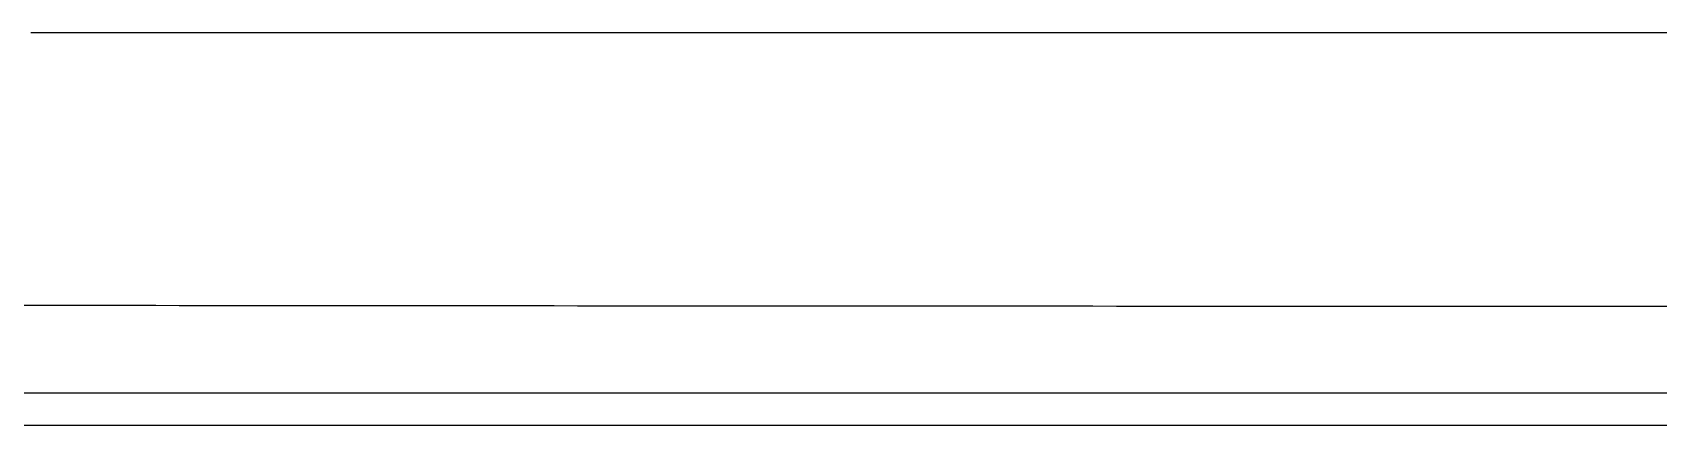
# Model space of a CAD drawing. Extents: x -4 to 218, y -16 to 16.
# Drawn here: x 93.21 to 100.15, y -15.92 to -14.24 of the extents above; entities that cross this region are included whole.
import ezdxf

# ---------------------------------------------------------------- set-up
doc = ezdxf.new("R2010")
doc.units = 0
doc.header["$MEASUREMENT"] = 0
doc.layers.add('Waterlines', color=7, linetype='Continuous')

msp = doc.modelspace()

# ---------------------------------------------------------------- linework, layer by layer
at = {"layer": 'Waterlines', "color": 135}
for points in [[(93.20211, -14.24241), (93.30023, -14.24241), (93.40237, -14.24241), (93.49998, -14.24241), (93.60239, -14.24241), (93.69836, -14.24241), (93.80112, -14.24241), (93.90089, -14.24241), (94.00014, -14.24241), (94.10216, -14.24241), (94.19913, -14.24241), (94.30138, -14.24241), (94.39809, -14.24241), (94.50047, -14.24241), (94.59851, -14.24241), (94.69953, -14.24241), (94.80084, -14.24241), (94.89735, -14.24241), (94.99973, -14.24241), (95.0961, -14.24241), (95.19902, -14.24241), (95.29684, -14.24241), (95.39787, -14.24241), (95.49908, -14.24241), (95.59619, -14.24241), (95.69818, -14.24241), (95.79475, -14.24241), (95.89725, -14.24241), (95.99519, -14.24241), (96.09587, -14.24241), (96.19753, -14.24241), (96.2941, -14.24241), (96.39637, -14.24241), (96.49301, -14.24241), (96.599, -14.24241), (96.69911, -14.24241), (96.80251, -14.24241), (96.90495, -14.24241), (97.00374, -14.24241), (97.10677, -14.24241), (97.2036, -14.24241), (97.30622, -14.24241), (97.40511, -14.24241), (97.50579, -14.24241), (97.60765, -14.24241), (97.70505, -14.24241), (97.8074, -14.24241), (97.90441, -14.24241), (98.00645, -14.24241), (98.10648, -14.24241), (98.20564, -14.24241), (98.307, -14.24241), (98.40358, -14.24241), (98.50637, -14.24241), (98.60239, -14.24241), (98.70522, -14.24241), (98.80634, -14.24241), (98.90375, -14.24241), (99.00562, -14.24241), (99.10178, -14.24241), (99.2051, -14.24241), (99.30391, -14.24241), (99.40298, -14.24241), (99.5051, -14.24241), (99.60098, -14.24241), (99.70364, -14.24241), (99.80028, -14.24241), (99.90237, -14.24241), (100.00342, -14.24241), (100.10044, -14.24241), (100.20269, -14.24241)], [(100.23579, -15.4126), (100.13577, -15.41256), (100.03577, -15.41253), (99.93581, -15.41249), (99.83579, -15.41245), (99.73576, -15.41241), (99.63579, -15.41237), (99.53577, -15.41233), (99.43575, -15.41229), (99.3357, -15.41225), (99.23577, -15.41221), (99.13576, -15.41217), (99.03573, -15.41212), (98.93574, -15.41208), (98.83569, -15.41203), (98.73579, -15.41199), (98.63571, -15.41195), (98.53572, -15.4119), (98.43575, -15.41185), (98.33568, -15.41181), (98.2357, -15.41176), (98.13573, -15.41171), (98.03574, -15.41166), (97.93571, -15.41161), (97.8357, -15.41156), (97.73571, -15.4115), (97.63573, -15.41145), (97.53571, -15.4114), (97.43571, -15.41134), (97.33571, -15.41129), (97.23567, -15.41123), (97.1357, -15.41117), (97.03565, -15.41112), (96.93575, -15.41106), (96.83569, -15.411), (96.73569, -15.41094), (96.63567, -15.41088), (96.5357, -15.41082), (96.43564, -15.41075), (96.33569, -15.41069), (96.23567, -15.41062), (96.13564, -15.41056), (96.03569, -15.41049), (95.93565, -15.41042), (95.83563, -15.41035), (95.73566, -15.41028), (95.63563, -15.41021), (95.53564, -15.41014), (95.43562, -15.41007), (95.33564, -15.40999), (95.23566, -15.40992), (95.13562, -15.40984), (95.03563, -15.40976), (94.93562, -15.40969), (94.83562, -15.40961), (94.73566, -15.40952), (94.63564, -15.40944), (94.53564, -15.40936), (94.43565, -15.40927), (94.33559, -15.40919), (94.23564, -15.4091), (94.13563, -15.40901), (94.03566, -15.40892), (93.9356, -15.40883), (93.83562, -15.40874), (93.73556, -15.40865), (93.63562, -15.40856), (93.53558, -15.40846), (93.43556, -15.40836), (93.33556, -15.40827), (93.23553, -15.40817), (93.13553, -15.40807)], [(100.23811, -15.78239), (100.13811, -15.78239), (100.03815, -15.78238), (99.93809, -15.78238), (99.8381, -15.78238), (99.73808, -15.78237), (99.63808, -15.78237), (99.53805, -15.78237), (99.43803, -15.78236), (99.33804, -15.78236), (99.23807, -15.78236), (99.13804, -15.78235), (99.03808, -15.78235), (98.93803, -15.78235), (98.83795, -15.78234), (98.73802, -15.78234), (98.63799, -15.78234), (98.53801, -15.78233), (98.43803, -15.78233), (98.33801, -15.78233), (98.23798, -15.78232), (98.138, -15.78232), (98.03798, -15.78232), (97.93798, -15.78231), (97.83793, -15.78231), (97.73793, -15.78231), (97.63787, -15.7823), (97.53795, -15.7823), (97.43787, -15.7823), (97.33796, -15.78229), (97.23788, -15.78229), (97.13792, -15.78229), (97.03784, -15.78228), (96.93787, -15.78228), (96.83794, -15.78228), (96.73787, -15.78227), (96.6379, -15.78227), (96.53784, -15.78226), (96.43785, -15.78226), (96.33782, -15.78226), (96.23782, -15.78225), (96.13784, -15.78225), (96.03787, -15.78225), (95.9378, -15.78224), (95.83788, -15.78224), (95.7378, -15.78224), (95.63785, -15.78223), (95.5378, -15.78223), (95.43781, -15.78223), (95.33778, -15.78222), (95.23779, -15.78222), (95.13774, -15.78222), (95.03777, -15.78221), (94.93774, -15.78221), (94.83775, -15.78221), (94.73779, -15.7822), (94.63773, -15.7822), (94.53773, -15.7822), (94.43775, -15.78219), (94.33765, -15.78219), (94.23773, -15.78219), (94.13767, -15.78218), (94.03773, -15.78218), (93.93764, -15.78218), (93.83768, -15.78217), (93.7377, -15.78217), (93.6377, -15.78216), (93.53763, -15.78216), (93.43768, -15.78216), (93.33768, -15.78215), (93.23767, -15.78215), (93.1377, -15.78214)], [(100.21169, -15.92031), (100.11166, -15.92031), (100.01164, -15.92031), (99.91165, -15.92031), (99.81161, -15.92031), (99.71166, -15.92031), (99.61163, -15.92031), (99.51167, -15.92031), (99.41164, -15.92031), (99.31162, -15.92031), (99.21165, -15.92031), (99.11163, -15.92031), (99.01161, -15.92031), (98.9116, -15.92031), (98.81156, -15.92031), (98.71158, -15.92031), (98.61162, -15.92031), (98.51154, -15.92031), (98.41155, -15.92031), (98.3115, -15.92031), (98.21152, -15.92031), (98.11152, -15.92031), (98.01152, -15.92031), (97.91151, -15.92031), (97.81149, -15.92031), (97.7115, -15.92031), (97.61147, -15.92031), (97.51151, -15.92031), (97.41145, -15.92031), (97.31142, -15.92031), (97.21145, -15.92031), (97.11143, -15.92031), (97.01146, -15.92031), (96.91145, -15.92031), (96.81142, -15.92031), (96.7114, -15.92031), (96.61143, -15.92031), (96.51138, -15.92031), (96.41145, -15.92031), (96.31142, -15.92031), (96.21137, -15.92031), (96.11138, -15.92031), (96.01135, -15.92031), (95.9114, -15.92031), (95.81136, -15.92031), (95.71133, -15.92031), (95.61135, -15.92031), (95.5113, -15.92031), (95.41133, -15.92031), (95.31127, -15.92031), (95.21132, -15.92031), (95.11129, -15.92031), (95.01129, -15.92031), (94.91129, -15.92031), (94.81127, -15.92031), (94.71124, -15.92031), (94.61121, -15.92031), (94.51117, -15.92031), (94.41122, -15.92031), (94.3112, -15.92031), (94.21117, -15.92031), (94.1112, -15.92031), (94.0112, -15.92031), (93.91121, -15.92031), (93.81113, -15.92031), (93.71116, -15.92031), (93.6111, -15.92031), (93.51115, -15.92031), (93.41114, -15.92031), (93.31116, -15.92031), (93.21113, -15.92031), (93.11115, -15.92031)], [(100.21278, -15.92031), (100.11275, -15.92031), (100.01276, -15.92031), (99.91274, -15.92031), (99.81277, -15.92031), (99.71277, -15.92031), (99.61282, -15.92031), (99.51278, -15.92031), (99.41276, -15.92031), (99.31274, -15.92031), (99.21273, -15.92031), (99.11276, -15.92031), (99.01272, -15.92031), (98.91273, -15.92031), (98.81272, -15.92031), (98.71272, -15.92031), (98.61273, -15.92031), (98.51273, -15.92031), (98.41275, -15.92031), (98.31269, -15.92031), (98.21268, -15.92031), (98.11269, -15.92031), (98.01269, -15.92031), (97.91269, -15.92031), (97.81268, -15.92031), (97.7127, -15.92031), (97.61269, -15.92031), (97.51271, -15.92031), (97.41268, -15.92031), (97.31269, -15.92031), (97.21265, -15.92031), (97.11269, -15.92031), (97.01266, -15.92031), (96.91264, -15.92031), (96.81267, -15.92031), (96.71265, -15.92031), (96.61263, -15.92031), (96.51263, -15.92031), (96.41264, -15.92031), (96.31264, -15.92031), (96.21265, -15.92031), (96.11261, -15.92031), (96.0126, -15.92031), (95.91259, -15.92031), (95.81262, -15.92031), (95.71261, -15.92031), (95.61261, -15.92031), (95.51263, -15.92031), (95.4126, -15.92031), (95.31258, -15.92031), (95.21262, -15.92031), (95.11257, -15.92031), (95.01258, -15.92031), (94.91261, -15.92031), (94.81257, -15.92031), (94.71256, -15.92031), (94.61257, -15.92031), (94.51257, -15.92031), (94.41257, -15.92031), (94.31253, -15.92031), (94.21254, -15.92031), (94.11252, -15.92031), (94.01253, -15.92031), (93.91258, -15.92031), (93.81254, -15.92031), (93.7125, -15.92031), (93.61251, -15.92031), (93.51256, -15.92031), (93.41251, -15.92031), (93.31254, -15.92031), (93.21255, -15.92031), (93.11252, -15.92031)], [(100.2198, -15.92031), (100.11978, -15.92031), (100.0198, -15.92031), (99.91972, -15.92031), (99.81979, -15.92031), (99.71973, -15.92031), (99.61978, -15.92031), (99.51972, -15.92031), (99.41974, -15.92031), (99.31973, -15.92031), (99.21973, -15.92031), (99.11968, -15.92031), (99.01975, -15.92031), (98.91972, -15.92031), (98.81968, -15.92031), (98.71967, -15.92031), (98.61968, -15.92031), (98.51965, -15.92031), (98.41968, -15.92031), (98.31963, -15.92031), (98.21964, -15.92031), (98.11964, -15.92031), (98.01962, -15.92031), (97.91961, -15.92031), (97.81963, -15.92031), (97.71963, -15.92031), (97.61959, -15.92031), (97.51958, -15.92031), (97.41956, -15.92031), (97.31956, -15.92031), (97.21958, -15.92031), (97.11956, -15.92031), (97.01953, -15.92031), (96.91953, -15.92031), (96.81954, -15.92031), (96.71956, -15.92031), (96.61954, -15.92031), (96.51955, -15.92031), (96.41948, -15.92031), (96.31953, -15.92031), (96.21952, -15.92031), (96.11948, -15.92031), (96.01948, -15.92031), (95.91949, -15.92031), (95.81945, -15.92031), (95.7195, -15.92031), (95.61943, -15.92031), (95.51947, -15.92031), (95.41944, -15.92031), (95.31944, -15.92031), (95.21943, -15.92031), (95.11943, -15.92031), (95.01942, -15.92031), (94.91943, -15.92031), (94.81944, -15.92031), (94.71942, -15.92031), (94.61939, -15.92031), (94.51942, -15.92031), (94.4194, -15.92031), (94.31937, -15.92031), (94.21938, -15.92031), (94.11937, -15.92031), (94.01937, -15.92031), (93.91934, -15.92031), (93.81931, -15.92031), (93.71934, -15.92031), (93.61934, -15.92031), (93.5193, -15.92031), (93.41929, -15.92031), (93.31926, -15.92031), (93.21928, -15.92031), (93.11929, -15.92031)], [(100.22691, -15.92031), (100.12687, -15.92031), (100.02682, -15.92031), (99.92678, -15.92031), (99.82672, -15.92031), (99.7267, -15.92031), (99.62669, -15.92031), (99.52661, -15.92031), (99.42659, -15.92031), (99.32654, -15.92031), (99.22652, -15.92031), (99.12644, -15.92031), (99.02644, -15.92031), (98.92635, -15.92031), (98.82633, -15.92031), (98.7263, -15.92031), (98.62626, -15.92031), (98.52628, -15.92031), (98.42616, -15.92031), (98.32619, -15.92031), (98.22616, -15.92031), (98.1261, -15.92031), (98.02605, -15.92031), (97.92604, -15.92031), (97.82601, -15.92031), (97.72597, -15.92031), (97.62592, -15.92031), (97.52588, -15.92031), (97.42583, -15.92031), (97.32581, -15.92031), (97.22575, -15.92031), (97.12572, -15.92031), (97.02569, -15.92031), (96.92563, -15.92031), (96.82564, -15.92031), (96.72556, -15.92031), (96.62551, -15.92031), (96.52551, -15.92031), (96.42544, -15.92031), (96.3254, -15.92031), (96.2254, -15.92031), (96.12531, -15.92031), (96.02531, -15.92031), (95.92525, -15.92031), (95.82522, -15.92031), (95.72517, -15.92031), (95.62514, -15.92031), (95.52512, -15.92031), (95.42506, -15.92031), (95.32503, -15.92031), (95.22501, -15.92031), (95.12496, -15.92031), (95.02492, -15.92031), (94.92487, -15.92031), (94.82483, -15.92031), (94.72479, -15.92031), (94.62475, -15.92031), (94.52472, -15.92031), (94.42469, -15.92031), (94.32464, -15.92031), (94.22459, -15.92031), (94.12456, -15.92031), (94.02451, -15.92031), (93.92445, -15.92031), (93.82444, -15.92031), (93.72443, -15.92031), (93.62435, -15.92031), (93.52434, -15.92031), (93.4243, -15.92031), (93.32421, -15.92031), (93.22424, -15.92031), (93.12418, -15.92031)], [(100.22585, -15.92031), (100.12585, -15.92031), (100.02589, -15.92031), (99.92586, -15.92031), (99.82585, -15.92031), (99.72584, -15.92031), (99.62587, -15.92031), (99.52588, -15.92031), (99.42585, -15.92031), (99.32585, -15.92031), (99.22582, -15.92031), (99.12582, -15.92031), (99.0258, -15.92031), (98.92583, -15.92031), (98.82581, -15.92031), (98.72581, -15.92031), (98.62579, -15.92031), (98.5258, -15.92031), (98.4258, -15.92031), (98.32576, -15.92031), (98.22578, -15.92031), (98.12578, -15.92031), (98.02573, -15.92031), (97.92577, -15.92031), (97.82576, -15.92031), (97.72575, -15.92031), (97.62576, -15.92031), (97.52573, -15.92031), (97.42573, -15.92031), (97.32571, -15.92031), (97.22574, -15.92031), (97.12568, -15.92031), (97.0257, -15.92031), (96.9257, -15.92031), (96.82568, -15.92031), (96.72571, -15.92031), (96.62568, -15.92031), (96.52563, -15.92031), (96.42568, -15.92031), (96.32569, -15.92031), (96.22565, -15.92031), (96.12567, -15.92031), (96.02567, -15.92031), (95.92566, -15.92031), (95.82561, -15.92031), (95.72565, -15.92031), (95.6256, -15.92031), (95.52562, -15.92031), (95.42561, -15.92031), (95.32561, -15.92031), (95.22563, -15.92031), (95.12556, -15.92031), (95.02558, -15.92031), (94.92559, -15.92031), (94.82557, -15.92031), (94.72556, -15.92031), (94.62554, -15.92031), (94.52559, -15.92031), (94.42549, -15.92031), (94.32551, -15.92031), (94.22553, -15.92031), (94.12551, -15.92031), (94.02552, -15.92031), (93.92554, -15.92031), (93.82552, -15.92031), (93.72552, -15.92031), (93.62556, -15.92031), (93.52547, -15.92031), (93.4255, -15.92031), (93.32549, -15.92031), (93.22547, -15.92031), (93.1255, -15.92031)], [(100.24045, -15.92031), (100.14218, -15.92031), (100.04074, -15.92031), (99.94155, -15.92031), (99.84119, -15.92031), (99.74055, -15.92031), (99.64131, -15.92031), (99.53941, -15.92031), (99.44125, -15.92031), (99.33929, -15.92031), (99.24077, -15.92031), (99.13966, -15.92031), (99.03997, -15.92031), (98.94006, -15.92031), (98.83878, -15.92031), (98.74012, -15.92031), (98.63842, -15.92031), (98.53979, -15.92031), (98.43826, -15.92031), (98.3392, -15.92031), (98.23877, -15.92031), (98.13818, -15.92031), (98.03895, -15.92031), (97.93743, -15.92031), (97.83876, -15.92031), (97.73718, -15.92031), (97.63813, -15.92031), (97.53773, -15.92031), (97.43688, -15.92031), (97.33787, -15.92031), (97.23654, -15.92031), (97.13767, -15.92031), (97.03624, -15.92031), (96.93686, -15.92031), (96.83681, -15.92031), (96.73566, -15.92031), (96.63691, -15.92031), (96.53561, -15.92031), (96.43641, -15.92031), (96.33559, -15.92031), (96.23534, -15.92031), (96.13598, -15.92031), (96.03494, -15.92031), (95.93569, -15.92031), (95.83459, -15.92031), (95.73486, -15.92031), (95.63509, -15.92031), (95.53419, -15.92031), (95.43502, -15.92031), (95.33397, -15.92031), (95.23422, -15.92031), (95.13423, -15.92031), (95.03352, -15.92031), (94.93424, -15.92031), (94.83334, -15.92031), (94.73338, -15.92031), (94.63352, -15.92031), (94.53288, -15.92031), (94.43343, -15.92031), (94.33256, -15.92031), (94.23228, -15.92031), (94.1329, -15.92031), (94.03227, -15.92031), (93.93255, -15.92031), (93.8318, -15.92031), (93.73158, -15.92031), (93.63222, -15.92031), (93.53164, -15.92031), (93.43127, -15.92031), (93.33147, -15.92031), (93.23129, -15.92031), (93.13129, -15.92031)], [(100.2392, -15.92031), (100.13909, -15.92031), (100.03902, -15.92031), (99.93895, -15.92031), (99.83882, -15.92031), (99.73878, -15.92031), (99.63866, -15.92031), (99.53857, -15.92031), (99.4385, -15.92031), (99.33839, -15.92031), (99.2383, -15.92031), (99.13823, -15.92031), (99.03814, -15.92031), (98.93806, -15.92031), (98.83797, -15.92031), (98.73785, -15.92031), (98.6378, -15.92031), (98.53771, -15.92031), (98.43758, -15.92031), (98.3375, -15.92031), (98.23742, -15.92031), (98.1374, -15.92031), (98.03728, -15.92031), (97.93714, -15.92031), (97.83714, -15.92031), (97.73704, -15.92031), (97.63696, -15.92031), (97.53689, -15.92031), (97.43676, -15.92031), (97.33669, -15.92031), (97.2366, -15.92031), (97.13649, -15.92031), (97.03646, -15.92031), (96.93636, -15.92031), (96.83624, -15.92031), (96.73616, -15.92031), (96.63605, -15.92031), (96.536, -15.92031), (96.43592, -15.92031), (96.3358, -15.92031), (96.23572, -15.92031), (96.1356, -15.92031), (96.03553, -15.92031), (95.93543, -15.92031), (95.83538, -15.92031), (95.73528, -15.92031), (95.63517, -15.92031), (95.53512, -15.92031), (95.43501, -15.92031), (95.33487, -15.92031), (95.2348, -15.92031), (95.1347, -15.92031), (95.03463, -15.92031), (94.93456, -15.92031), (94.83443, -15.92031), (94.73438, -15.92031), (94.63425, -15.92031), (94.53417, -15.92031), (94.43414, -15.92031), (94.33402, -15.92031), (94.23394, -15.92031), (94.13384, -15.92031), (94.03376, -15.92031), (93.93369, -15.92031), (93.83362, -15.92031), (93.73351, -15.92031), (93.63341, -15.92031), (93.53334, -15.92031), (93.43328, -15.92031), (93.33315, -15.92031), (93.23309, -15.92031), (93.13299, -15.92031)], [(100.2347, -15.92031), (100.13469, -15.92031), (100.03466, -15.92031), (99.9346, -15.92031), (99.83465, -15.92031), (99.7346, -15.92031), (99.63457, -15.92031), (99.53453, -15.92031), (99.43452, -15.92031), (99.3345, -15.92031), (99.23447, -15.92031), (99.13445, -15.92031), (99.03441, -15.92031), (98.9344, -15.92031), (98.83437, -15.92031), (98.73433, -15.92031), (98.63431, -15.92031), (98.53432, -15.92031), (98.43435, -15.92031), (98.33432, -15.92031), (98.23431, -15.92031), (98.13428, -15.92031), (98.03425, -15.92031), (97.93423, -15.92031), (97.8342, -15.92031), (97.73415, -15.92031), (97.63416, -15.92031), (97.53413, -15.92031), (97.4341, -15.92031), (97.33408, -15.92031), (97.23406, -15.92031), (97.13406, -15.92031), (97.034, -15.92031), (96.93398, -15.92031), (96.834, -15.92031), (96.73398, -15.92031), (96.63393, -15.92031), (96.53393, -15.92031), (96.4339, -15.92031), (96.33388, -15.92031), (96.23387, -15.92031), (96.13384, -15.92031), (96.03382, -15.92031), (95.93381, -15.92031), (95.83378, -15.92031), (95.73376, -15.92031), (95.63372, -15.92031), (95.53368, -15.92031), (95.43369, -15.92031), (95.33369, -15.92031), (95.23367, -15.92031), (95.13364, -15.92031), (95.03361, -15.92031), (94.93356, -15.92031), (94.83356, -15.92031), (94.73353, -15.92031), (94.63351, -15.92031), (94.53349, -15.92031), (94.43346, -15.92031), (94.33344, -15.92031), (94.23342, -15.92031), (94.13342, -15.92031), (94.03337, -15.92031), (93.93335, -15.92031), (93.83334, -15.92031), (93.7333, -15.92031), (93.63332, -15.92031), (93.53326, -15.92031), (93.43324, -15.92031), (93.33325, -15.92031), (93.23321, -15.92031), (93.13321, -15.92031)], [(100.24852, -15.92031), (100.14844, -15.92031), (100.04838, -15.92031), (99.94833, -15.92031), (99.84823, -15.92031), (99.74817, -15.92031), (99.64807, -15.92031), (99.54803, -15.92031), (99.44795, -15.92031), (99.34787, -15.92031), (99.2478, -15.92031), (99.14776, -15.92031), (99.04767, -15.92031), (98.94757, -15.92031), (98.84755, -15.92031), (98.74741, -15.92031), (98.64737, -15.92031), (98.54729, -15.92031), (98.44721, -15.92031), (98.34715, -15.92031), (98.24709, -15.92031), (98.147, -15.92031), (98.04693, -15.92031), (97.94687, -15.92031), (97.84679, -15.92031), (97.74668, -15.92031), (97.64664, -15.92031), (97.54655, -15.92031), (97.44649, -15.92031), (97.34642, -15.92031), (97.24635, -15.92031), (97.14626, -15.92031), (97.04623, -15.92031), (96.94613, -15.92031), (96.84606, -15.92031), (96.74601, -15.92031), (96.64596, -15.92031), (96.54591, -15.92031), (96.44581, -15.92031), (96.34574, -15.92031), (96.24566, -15.92031), (96.14562, -15.92031), (96.04557, -15.92031), (95.94547, -15.92031), (95.84544, -15.92031), (95.74529, -15.92031), (95.64524, -15.92031), (95.54517, -15.92031), (95.4451, -15.92031), (95.34504, -15.92031), (95.24495, -15.92031), (95.14489, -15.92031), (95.04486, -15.92031), (94.94476, -15.92031), (94.84471, -15.92031), (94.7446, -15.92031), (94.64453, -15.92031), (94.54448, -15.92031), (94.4444, -15.92031), (94.34432, -15.92031), (94.24425, -15.92031), (94.14419, -15.92031), (94.04412, -15.92031), (93.94402, -15.92031), (93.84396, -15.92031), (93.74394, -15.92031), (93.64382, -15.92031), (93.54375, -15.92031), (93.44373, -15.92031), (93.34364, -15.92031), (93.24358, -15.92031), (93.1435, -15.92031)], [(100.24577, -15.92031), (100.14576, -15.92031), (100.04577, -15.92031), (99.94579, -15.92031), (99.84576, -15.92031), (99.74575, -15.92031), (99.64574, -15.92031), (99.54579, -15.92031), (99.44576, -15.92031), (99.34568, -15.92031), (99.24574, -15.92031), (99.14573, -15.92031), (99.04572, -15.92031), (98.94574, -15.92031), (98.84569, -15.92031), (98.74569, -15.92031), (98.64568, -15.92031), (98.54566, -15.92031), (98.44567, -15.92031), (98.34569, -15.92031), (98.24568, -15.92031), (98.14565, -15.92031), (98.04565, -15.92031), (97.94563, -15.92031), (97.84562, -15.92031), (97.74564, -15.92031), (97.64558, -15.92031), (97.54565, -15.92031), (97.44563, -15.92031), (97.34561, -15.92031), (97.24558, -15.92031), (97.14558, -15.92031), (97.04559, -15.92031), (96.94557, -15.92031), (96.84557, -15.92031), (96.74559, -15.92031), (96.64558, -15.92031), (96.54556, -15.92031), (96.44554, -15.92031), (96.34554, -15.92031), (96.24552, -15.92031), (96.1455, -15.92031), (96.04552, -15.92031), (95.94553, -15.92031), (95.8455, -15.92031), (95.74549, -15.92031), (95.64548, -15.92031), (95.54552, -15.92031), (95.44549, -15.92031), (95.34549, -15.92031), (95.24542, -15.92031), (95.14539, -15.92031), (95.04541, -15.92031), (94.94539, -15.92031), (94.84544, -15.92031), (94.74538, -15.92031), (94.64539, -15.92031), (94.5454, -15.92031), (94.44539, -15.92031), (94.3454, -15.92031), (94.24538, -15.92031), (94.14538, -15.92031), (94.04539, -15.92031), (93.94536, -15.92031), (93.8454, -15.92031), (93.74536, -15.92031), (93.64539, -15.92031), (93.54536, -15.92031), (93.44533, -15.92031), (93.34532, -15.92031), (93.24532, -15.92031), (93.14534, -15.92031)], [(100.15662, -15.92031), (100.05664, -15.92031), (99.95662, -15.92031), (99.85655, -15.92031), (99.75663, -15.92031), (99.65656, -15.92031), (99.55658, -15.92031), (99.45654, -15.92031), (99.35657, -15.92031), (99.25649, -15.92031), (99.15651, -15.92031), (99.05653, -15.92031), (98.95653, -15.92031), (98.8565, -15.92031), (98.75647, -15.92031), (98.65649, -15.92031), (98.55638, -15.92031), (98.45643, -15.92031), (98.35642, -15.92031), (98.25642, -15.92031), (98.15639, -15.92031), (98.05641, -15.92031), (97.95639, -15.92031), (97.85639, -15.92031), (97.75641, -15.92031), (97.65639, -15.92031), (97.55633, -15.92031), (97.45635, -15.92031), (97.35638, -15.92031), (97.25635, -15.92031), (97.15633, -15.92031), (97.05632, -15.92031), (96.9563, -15.92031), (96.85635, -15.92031), (96.75633, -15.92031), (96.65633, -15.92031), (96.55636, -15.92031), (96.45634, -15.92031), (96.35631, -15.92031), (96.25626, -15.92031), (96.15629, -15.92031), (96.05627, -15.92031), (95.95626, -15.92031), (95.85619, -15.92031), (95.75622, -15.92031), (95.6562, -15.92031), (95.55626, -15.92031), (95.45621, -15.92031), (95.35619, -15.92031), (95.25622, -15.92031), (95.15621, -15.92031), (95.05614, -15.92031), (94.95617, -15.92031), (94.85616, -15.92031), (94.75611, -15.92031), (94.65607, -15.92031), (94.55619, -15.92031), (94.45606, -15.92031), (94.35613, -15.92031), (94.25605, -15.92031), (94.15609, -15.92031), (94.05602, -15.92031), (93.95612, -15.92031), (93.85599, -15.92031), (93.75607, -15.92031), (93.65602, -15.92031), (93.55607, -15.92031), (93.45602, -15.92031), (93.35605, -15.92031), (93.25601, -15.92031), (93.15606, -15.92031)], [(100.16145, -15.92031), (100.06145, -15.92031), (99.9614, -15.92031), (99.86143, -15.92031), (99.76143, -15.92031), (99.66145, -15.92031), (99.56143, -15.92031), (99.4614, -15.92031), (99.3614, -15.92031), (99.26141, -15.92031), (99.16141, -15.92031), (99.06138, -15.92031), (98.96141, -15.92031), (98.86138, -15.92031), (98.76138, -15.92031), (98.66142, -15.92031), (98.56137, -15.92031), (98.46136, -15.92031), (98.36139, -15.92031), (98.26139, -15.92031), (98.1614, -15.92031), (98.06137, -15.92031), (97.96139, -15.92031), (97.86136, -15.92031), (97.76132, -15.92031), (97.66134, -15.92031), (97.56135, -15.92031), (97.46136, -15.92031), (97.36135, -15.92031), (97.26136, -15.92031), (97.16133, -15.92031), (97.06132, -15.92031), (96.96135, -15.92031), (96.86131, -15.92031), (96.76131, -15.92031), (96.66133, -15.92031), (96.56131, -15.92031), (96.46131, -15.92031), (96.3613, -15.92031), (96.26131, -15.92031), (96.16129, -15.92031), (96.06135, -15.92031), (95.9613, -15.92031), (95.86133, -15.92031), (95.76128, -15.92031), (95.66129, -15.92031), (95.56133, -15.92031), (95.46132, -15.92031), (95.36132, -15.92031), (95.26131, -15.92031), (95.16129, -15.92031), (95.06129, -15.92031), (94.96127, -15.92031), (94.86127, -15.92031), (94.7613, -15.92031), (94.66128, -15.92031), (94.56123, -15.92031), (94.46127, -15.92031), (94.36127, -15.92031), (94.26124, -15.92031), (94.16123, -15.92031), (94.06123, -15.92031), (93.96122, -15.92031), (93.86121, -15.92031), (93.7612, -15.92031), (93.66123, -15.92031), (93.56123, -15.92031), (93.46123, -15.92031), (93.36119, -15.92031), (93.26125, -15.92031), (93.1612, -15.92031)], [(100.16199, -15.92031), (100.06197, -15.92031), (99.96201, -15.92031), (99.86198, -15.92031), (99.76198, -15.92031), (99.662, -15.92031), (99.56196, -15.92031), (99.46196, -15.92031), (99.36198, -15.92031), (99.26194, -15.92031), (99.16196, -15.92031), (99.062, -15.92031), (98.96194, -15.92031), (98.86195, -15.92031), (98.76193, -15.92031), (98.66191, -15.92031), (98.56187, -15.92031), (98.46193, -15.92031), (98.36194, -15.92031), (98.26191, -15.92031), (98.16194, -15.92031), (98.06188, -15.92031), (97.96187, -15.92031), (97.86189, -15.92031), (97.7618, -15.92031), (97.66176, -15.92031), (97.56194, -15.92031), (97.46187, -15.92031), (97.36185, -15.92031), (97.26186, -15.92031), (97.16183, -15.92031), (97.06184, -15.92031), (96.96175, -15.92031), (96.86176, -15.92031), (96.76173, -15.92031), (96.66187, -15.92031), (96.56188, -15.92031), (96.4618, -15.92031), (96.36182, -15.92031), (96.26179, -15.92031), (96.16182, -15.92031), (96.06173, -15.92031), (95.96175, -15.92031), (95.86168, -15.92031), (95.7617, -15.92031), (95.6616, -15.92031), (95.56156, -15.92031), (95.46177, -15.92031), (95.3617, -15.92031), (95.26165, -15.92031), (95.16151, -15.92031), (95.06162, -15.92031), (94.96165, -15.92031), (94.86159, -15.92031), (94.7615, -15.92031), (94.66119, -15.92031), (94.56258, -15.92031), (94.4622, -15.92031), (94.36224, -15.92031), (94.26202, -15.92031), (94.16196, -15.92031), (94.0619, -15.92031), (93.96194, -15.92031), (93.86192, -15.92031), (93.76186, -15.92031), (93.6619, -15.92031), (93.5619, -15.92031), (93.46191, -15.92031), (93.36186, -15.92031), (93.26189, -15.92031), (93.16188, -15.92031)], [(100.16669, -15.92031), (100.06669, -15.92031), (99.96671, -15.92031), (99.86665, -15.92031), (99.76665, -15.92031), (99.6666, -15.92031), (99.5666, -15.92031), (99.46661, -15.92031), (99.36654, -15.92031), (99.26655, -15.92031), (99.16655, -15.92031), (99.06654, -15.92031), (98.96657, -15.92031), (98.86652, -15.92031), (98.76648, -15.92031), (98.66645, -15.92031), (98.56647, -15.92031), (98.46643, -15.92031), (98.36639, -15.92031), (98.26637, -15.92031), (98.16636, -15.92031), (98.06634, -15.92031), (97.96635, -15.92031), (97.86636, -15.92031), (97.76634, -15.92031), (97.6663, -15.92031), (97.56635, -15.92031), (97.46628, -15.92031), (97.36625, -15.92031), (97.26626, -15.92031), (97.16625, -15.92031), (97.06623, -15.92031), (96.96619, -15.92031), (96.8662, -15.92031), (96.76619, -15.92031), (96.66619, -15.92031), (96.56615, -15.92031), (96.46613, -15.92031), (96.36611, -15.92031), (96.26611, -15.92031), (96.16608, -15.92031), (96.0661, -15.92031), (95.96607, -15.92031), (95.866, -15.92031), (95.76604, -15.92031), (95.66602, -15.92031), (95.56595, -15.92031), (95.46598, -15.92031), (95.36598, -15.92031), (95.26595, -15.92031), (95.16593, -15.92031), (95.0659, -15.92031), (94.96593, -15.92031), (94.86584, -15.92031), (94.76588, -15.92031), (94.66585, -15.92031), (94.56581, -15.92031), (94.46581, -15.92031), (94.36574, -15.92031), (94.26575, -15.92031), (94.1658, -15.92031), (94.06573, -15.92031), (93.96576, -15.92031), (93.86572, -15.92031), (93.7657, -15.92031), (93.66568, -15.92031), (93.56567, -15.92031), (93.46568, -15.92031), (93.36562, -15.92031), (93.26566, -15.92031), (93.16564, -15.92031)], [(100.19017, -15.92031), (100.09014, -15.92031), (99.99007, -15.92031), (99.88996, -15.92031), (99.78996, -15.92031), (99.68986, -15.92031), (99.58978, -15.92031), (99.48976, -15.92031), (99.38966, -15.92031), (99.28961, -15.92031), (99.18955, -15.92031), (99.08945, -15.92031), (98.98941, -15.92031), (98.88931, -15.92031), (98.78925, -15.92031), (98.68922, -15.92031), (98.58913, -15.92031), (98.4891, -15.92031), (98.38904, -15.92031), (98.28891, -15.92031), (98.18895, -15.92031), (98.08885, -15.92031), (97.98882, -15.92031), (97.88875, -15.92031), (97.78868, -15.92031), (97.6886, -15.92031), (97.58855, -15.92031), (97.48848, -15.92031), (97.38841, -15.92031), (97.28838, -15.92031), (97.18829, -15.92031), (97.08822, -15.92031), (96.98818, -15.92031), (96.88811, -15.92031), (96.78803, -15.92031), (96.68799, -15.92031), (96.58789, -15.92031), (96.48783, -15.92031), (96.38778, -15.92031), (96.28769, -15.92031), (96.18764, -15.92031), (96.08761, -15.92031), (95.98752, -15.92031), (95.88746, -15.92031), (95.78741, -15.92031), (95.68732, -15.92031), (95.58727, -15.92031), (95.48721, -15.92031), (95.38713, -15.92031), (95.28705, -15.92031), (95.18702, -15.92031), (95.08693, -15.92031), (94.98689, -15.92031), (94.88682, -15.92031), (94.78674, -15.92031), (94.68671, -15.92031), (94.58662, -15.92031), (94.48658, -15.92031), (94.3865, -15.92031), (94.28645, -15.92031), (94.18639, -15.92031), (94.08631, -15.92031), (93.98624, -15.92031), (93.88619, -15.92031), (93.78613, -15.92031), (93.68607, -15.92031), (93.58598, -15.92031), (93.48593, -15.92031), (93.38585, -15.92031), (93.28579, -15.92031), (93.18574, -15.92031)], [(100.18793, -15.92031), (100.08786, -15.92031), (99.98788, -15.92031), (99.88783, -15.92031), (99.7878, -15.92031), (99.6878, -15.92031), (99.58772, -15.92031), (99.4877, -15.92031), (99.38774, -15.92031), (99.28763, -15.92031), (99.18768, -15.92031), (99.08762, -15.92031), (98.98759, -15.92031), (98.88761, -15.92031), (98.78758, -15.92031), (98.68752, -15.92031), (98.58749, -15.92031), (98.48752, -15.92031), (98.38747, -15.92031), (98.28742, -15.92031), (98.18742, -15.92031), (98.08739, -15.92031), (97.98737, -15.92031), (97.88734, -15.92031), (97.78732, -15.92031), (97.6873, -15.92031), (97.58736, -15.92031), (97.48724, -15.92031), (97.38725, -15.92031), (97.28724, -15.92031), (97.18716, -15.92031), (97.08716, -15.92031), (96.98715, -15.92031), (96.88712, -15.92031), (96.78709, -15.92031), (96.68707, -15.92031), (96.58706, -15.92031), (96.48701, -15.92031), (96.38704, -15.92031), (96.28697, -15.92031), (96.18697, -15.92031), (96.08694, -15.92031), (95.98692, -15.92031), (95.88689, -15.92031), (95.78688, -15.92031), (95.68684, -15.92031), (95.58683, -15.92031), (95.48682, -15.92031), (95.38678, -15.92031), (95.28676, -15.92031), (95.18674, -15.92031), (95.08675, -15.92031), (94.98671, -15.92031), (94.88666, -15.92031), (94.78674, -15.92031), (94.68666, -15.92031), (94.58662, -15.92031), (94.48665, -15.92031), (94.38659, -15.92031), (94.28661, -15.92031), (94.18658, -15.92031), (94.08652, -15.92031), (93.98653, -15.92031), (93.88644, -15.92031), (93.78646, -15.92031), (93.68647, -15.92031), (93.58638, -15.92031), (93.48638, -15.92031), (93.38637, -15.92031), (93.28634, -15.92031), (93.18629, -15.92031)], [(100.19119, -15.92031), (100.0912, -15.92031), (99.99119, -15.92031), (99.89104, -15.92031), (99.79102, -15.92031), (99.69093, -15.92031), (99.59084, -15.92031), (99.49081, -15.92031), (99.39071, -15.92031), (99.29066, -15.92031), (99.19057, -15.92031), (99.09048, -15.92031), (98.99045, -15.92031), (98.89044, -15.92031), (98.79033, -15.92031), (98.69023, -15.92031), (98.59029, -15.92031), (98.4901, -15.92031), (98.39006, -15.92031), (98.29008, -15.92031), (98.18993, -15.92031), (98.08986, -15.92031), (97.98988, -15.92031), (97.88968, -15.92031), (97.78968, -15.92031), (97.68967, -15.92031), (97.58951, -15.92031), (97.48951, -15.92031), (97.38947, -15.92031), (97.28935, -15.92031), (97.18932, -15.92031), (97.08923, -15.92031), (96.98914, -15.92031), (96.88912, -15.92031), (96.78906, -15.92031), (96.68897, -15.92031), (96.58889, -15.92031), (96.48888, -15.92031), (96.38882, -15.92031), (96.28866, -15.92031), (96.18866, -15.92031), (96.08864, -15.92031), (95.98853, -15.92031), (95.88848, -15.92031), (95.78841, -15.92031), (95.68832, -15.92031), (95.5883, -15.92031), (95.48821, -15.92031), (95.38815, -15.92031), (95.28812, -15.92031), (95.18803, -15.92031), (95.08794, -15.92031), (94.98795, -15.92031), (94.88785, -15.92031), (94.78778, -15.92031), (94.68773, -15.92031), (94.58762, -15.92031), (94.48759, -15.92031), (94.38754, -15.92031), (94.28745, -15.92031), (94.18741, -15.92031), (94.08736, -15.92031), (93.98724, -15.92031), (93.88721, -15.92031), (93.7871, -15.92031), (93.68707, -15.92031), (93.58698, -15.92031), (93.4869, -15.92031), (93.38689, -15.92031), (93.28675, -15.92031), (93.18672, -15.92031)], [(100.19946, -15.92031), (100.0994, -15.92031), (99.99937, -15.92031), (99.89932, -15.92031), (99.79925, -15.92031), (99.69923, -15.92031), (99.59918, -15.92031), (99.49914, -15.92031), (99.39906, -15.92031), (99.29903, -15.92031), (99.19898, -15.92031), (99.09894, -15.92031), (98.99895, -15.92031), (98.89886, -15.92031), (98.79881, -15.92031), (98.69873, -15.92031), (98.59872, -15.92031), (98.49868, -15.92031), (98.39861, -15.92031), (98.29865, -15.92031), (98.1986, -15.92031), (98.09853, -15.92031), (97.99853, -15.92031), (97.89846, -15.92031), (97.79842, -15.92031), (97.69839, -15.92031), (97.59835, -15.92031), (97.49829, -15.92031), (97.39823, -15.92031), (97.29821, -15.92031), (97.19814, -15.92031), (97.09813, -15.92031), (96.99806, -15.92031), (96.89803, -15.92031), (96.79799, -15.92031), (96.69794, -15.92031), (96.59788, -15.92031), (96.49785, -15.92031), (96.39782, -15.92031), (96.29776, -15.92031), (96.19774, -15.92031), (96.09767, -15.92031), (95.99762, -15.92031), (95.89761, -15.92031), (95.79755, -15.92031), (95.69752, -15.92031), (95.59747, -15.92031), (95.4974, -15.92031), (95.39738, -15.92031), (95.29731, -15.92031), (95.19727, -15.92031), (95.09724, -15.92031), (94.9972, -15.92031), (94.89713, -15.92031), (94.7971, -15.92031), (94.69705, -15.92031), (94.59704, -15.92031), (94.49699, -15.92031), (94.39691, -15.92031), (94.29687, -15.92031), (94.19687, -15.92031), (94.09679, -15.92031), (93.99675, -15.92031), (93.89674, -15.92031), (93.79666, -15.92031), (93.69663, -15.92031), (93.59657, -15.92031), (93.49651, -15.92031), (93.39647, -15.92031), (93.29645, -15.92031), (93.19642, -15.92031)], [(100.20358, -15.92031), (100.10359, -15.92031), (100.00354, -15.92031), (99.9035, -15.92031), (99.80356, -15.92031), (99.70354, -15.92031), (99.60352, -15.92031), (99.50352, -15.92031), (99.4035, -15.92031), (99.30351, -15.92031), (99.20351, -15.92031), (99.10351, -15.92031), (99.00349, -15.92031), (98.90351, -15.92031), (98.80348, -15.92031), (98.70348, -15.92031), (98.60351, -15.92031), (98.50353, -15.92031), (98.4035, -15.92031), (98.3035, -15.92031), (98.20345, -15.92031), (98.10347, -15.92031), (98.00349, -15.92031), (97.90347, -15.92031), (97.80344, -15.92031), (97.70346, -15.92031), (97.6034, -15.92031), (97.50342, -15.92031), (97.40343, -15.92031), (97.30344, -15.92031), (97.20348, -15.92031), (97.10342, -15.92031), (97.00336, -15.92031), (96.90347, -15.92031), (96.80342, -15.92031), (96.7034, -15.92031), (96.60338, -15.92031), (96.50341, -15.92031), (96.4034, -15.92031), (96.30339, -15.92031), (96.20341, -15.92031), (96.10334, -15.92031), (96.00341, -15.92031), (95.90342, -15.92031), (95.80334, -15.92031), (95.70338, -15.92031), (95.60338, -15.92031), (95.50334, -15.92031), (95.40335, -15.92031), (95.30333, -15.92031), (95.20337, -15.92031), (95.10336, -15.92031), (95.0033, -15.92031), (94.90331, -15.92031), (94.80331, -15.92031), (94.70334, -15.92031), (94.60332, -15.92031), (94.50335, -15.92031), (94.40326, -15.92031), (94.30328, -15.92031), (94.20332, -15.92031), (94.10328, -15.92031), (94.00331, -15.92031), (93.90324, -15.92031), (93.80326, -15.92031), (93.70329, -15.92031), (93.60327, -15.92031), (93.50327, -15.92031), (93.40327, -15.92031), (93.3033, -15.92031), (93.20322, -15.92031)]]:
    msp.add_lwpolyline(points, dxfattribs=at)

doc.saveas('drawing.dxf')
